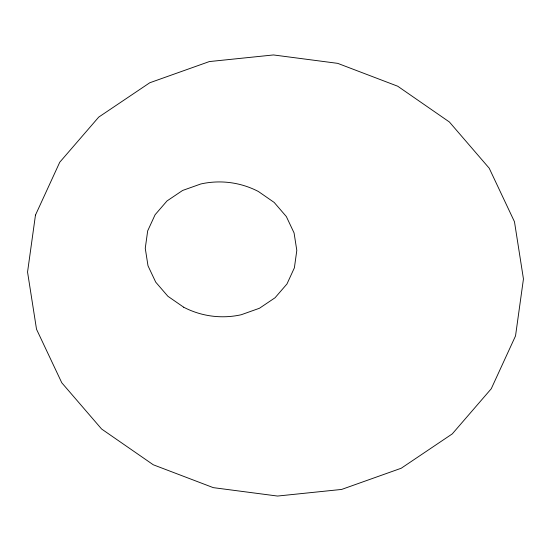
<?xml version="1.0" encoding="UTF-8"?>
<svg xmlns="http://www.w3.org/2000/svg" width="551" height="551" viewBox="0 0 551 551"><rect width="100%" height="100%" fill="white"/><g stroke="black" fill="none" stroke-linecap="round" stroke-linejoin="round"><path stroke-width="0.83" d="M183.683 307.203L167.89 296.273L155.719 282.146L147.999 265.782L145.257 248.301L147.675 230.89L155.1 214.738L167.015 200.943L182.608 190.453L200.819 183.972A84.682 84.654 -22.7 0 1 258.391 191.493L274.178 202.437L286.348 216.564L294.069 232.928L296.81 250.409L294.386 267.82L286.968 283.972L275.052 297.76L259.459 308.257L241.248 314.738A84.682 84.654 -22.7 0 1 183.676 307.217M35.471 215.083L27.55 272.049L36.524 329.25L61.788 382.787L101.611 429.015L153.288 464.782L213.292 487.642L277.532 496.052L341.641 489.433L401.238 468.233L452.268 433.899L491.251 388.765L515.529 335.917L523.45 278.951L514.476 221.75L489.212 168.213L449.389 121.985L397.712 86.218L337.708 63.358L273.468 54.948L209.359 61.567L149.762 82.767L98.732 117.101L59.749 162.235L35.471 215.083"/></g></svg>
